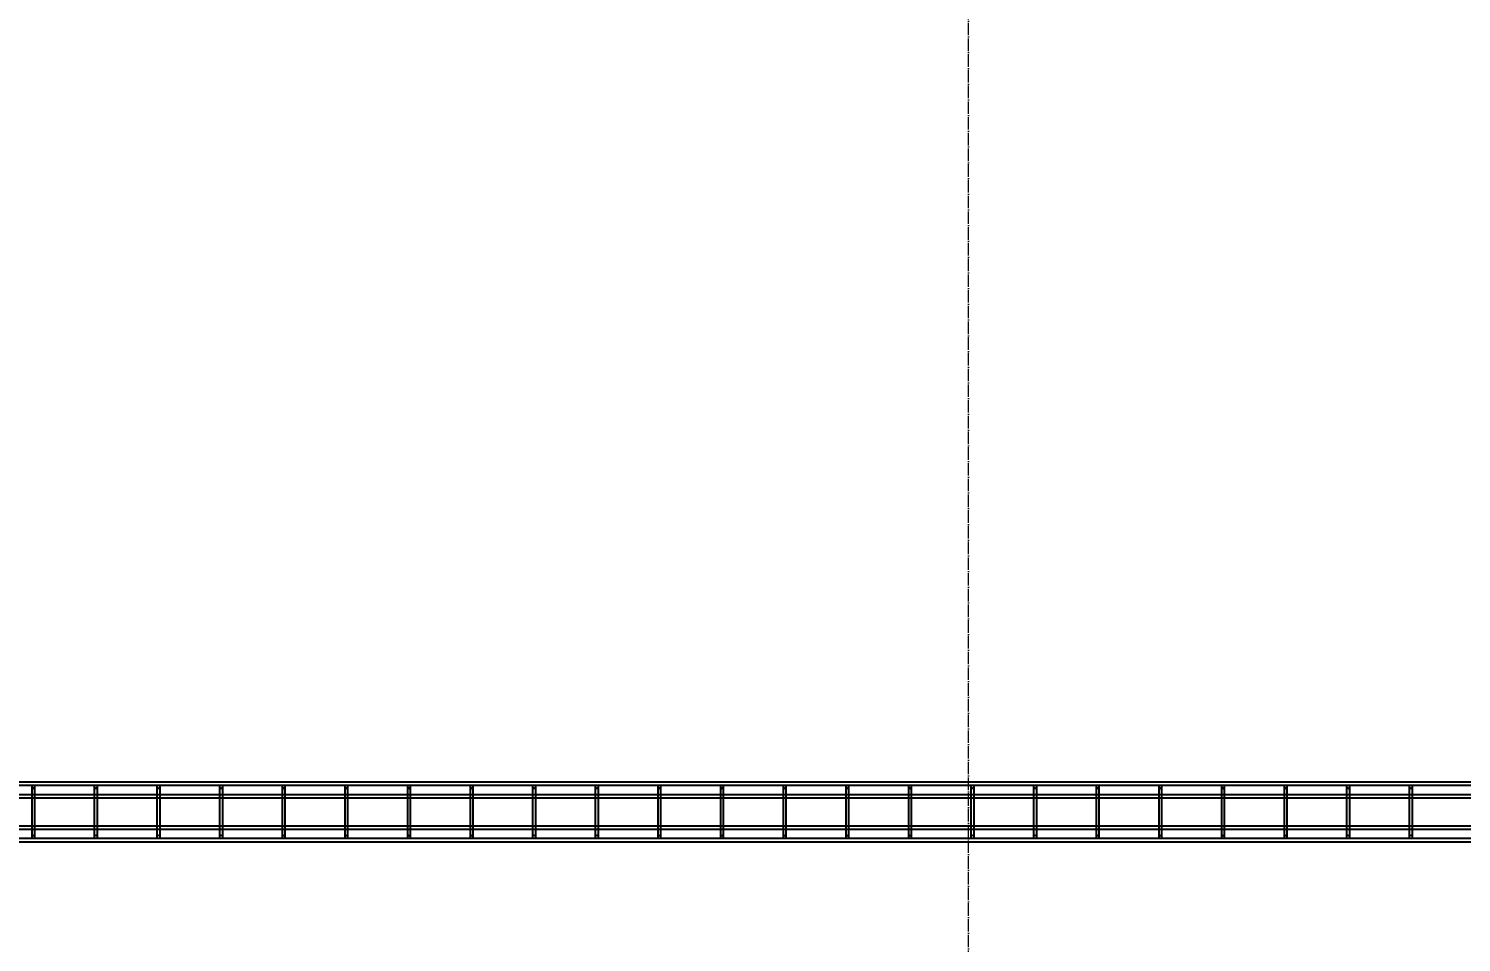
# Model space of a CAD drawing. Header units: millimetres. Extents: x 0 to 351840, y -132678 to 32417.
# Drawn here: x 312975 to 315263, y -110629 to -109171 of the extents above; entities that cross this region are included whole.
import ezdxf
from ezdxf import colors
from ezdxf.entities.mleader import LeaderData, LeaderLine
from ezdxf.math import Vec2, Vec3

# ---------------------------------------------------------------- set-up
doc = ezdxf.new("R2010")
doc.units = ezdxf.units.MM
doc.linetypes.add('BI_линия_сетки', pattern=[25, 20, -2.5, 0, -2.5])
doc.layers.add('E-CABL-TRAY-IDEN', color=7, linetype='Continuous', lineweight=9)
doc.layers.add('Оси', color=7, linetype='Continuous', lineweight=9)
doc.styles.add('новый', font='Шрифт GOST2304A.ttf', dxfattribs={"width": 0.8, "height": 250})

# ---------------------------------------------------------------- blocks, each defined once
blk = doc.blocks.new('*U52')
at = {"color": 0, "linetype": 'ByBlock', "lineweight": -2}
for p, q in [((24340.8, 47.5), (187, 47.5)), ((287.3, 42.5), (24340.8, 42.5)), ((24340.8, 27.5), (292.3, 27.5)), ((6687.3, 42.5), (6687.3, 41.5)), ((6687.3, 41.5), (6687.3, 40)), ((6687.3, 40), (6687.3, 37.5)), ((6687.3, 37.5), (6687.3, -37.5)), ((6692.3, 41.5), (6692.3, 42.5)), ((6692.3, 40), (6692.3, 41.5)), ((6692.3, 37.5), (6692.3, 40)), ((6692.3, -37.5), (6692.3, 37.5)), ((6787.3, 42.5), (6787.3, 41.5)), ((6787.3, 41.5), (6787.3, 40)), ((6787.3, 40), (6787.3, 37.5)), ((6787.3, 37.5), (6787.3, -37.5)), ((6792.3, 41.5), (6792.3, 42.5)), ((6792.3, 40), (6792.3, 41.5)), ((6792.3, 37.5), (6792.3, 40)), ((6792.3, -37.5), (6792.3, 37.5)), ((6887.3, 42.5), (6887.3, 41.5)), ((6887.3, 41.5), (6887.3, 40)), ((6887.3, 40), (6887.3, 37.5)), ((6887.3, 37.5), (6887.3, -37.5)), ((6892.3, 41.5), (6892.3, 42.5)), ((6892.3, 40), (6892.3, 41.5)), ((6892.3, 37.5), (6892.3, 40)), ((6892.3, -37.5), (6892.3, 37.5)), ((6987.3, 42.5), (6987.3, 41.5)), ((6987.3, 41.5), (6987.3, 40)), ((6987.3, 40), (6987.3, 37.5)), ((6987.3, 37.5), (6987.3, -37.5)), ((6992.3, 41.5), (6992.3, 42.5)), ((6992.3, 40), (6992.3, 41.5)), ((6992.3, 37.5), (6992.3, 40)), ((6992.3, -37.5), (6992.3, 37.5)), ((7087.3, 42.5), (7087.3, 41.5)), ((7087.3, 41.5), (7087.3, 40)), ((7087.3, 40), (7087.3, 37.5)), ((7087.3, 37.5), (7087.3, -37.5)), ((7092.3, 41.5), (7092.3, 42.5)), ((7092.3, 40), (7092.3, 41.5)), ((7092.3, 37.5), (7092.3, 40)), ((7092.3, -37.5), (7092.3, 37.5)), ((7187.3, 42.5), (7187.3, 41.5)), ((7187.3, 41.5), (7187.3, 40)), ((7187.3, 40), (7187.3, 37.5)), ((7187.3, 37.5), (7187.3, -37.5)), ((7192.3, 41.5), (7192.3, 42.5)), ((7192.3, 40), (7192.3, 41.5)), ((7192.3, 37.5), (7192.3, 40)), ((7192.3, -37.5), (7192.3, 37.5)), ((7287.3, 42.5), (7287.3, 41.5)), ((7287.3, 41.5), (7287.3, 40)), ((7287.3, 40), (7287.3, 37.5)), ((7287.3, 37.5), (7287.3, -37.5)), ((7292.3, 41.5), (7292.3, 42.5)), ((7292.3, 40), (7292.3, 41.5)), ((7292.3, 37.5), (7292.3, 40)), ((7292.3, -37.5), (7292.3, 37.5)), ((7387.3, 42.5), (7387.3, 41.5)), ((7387.3, 41.5), (7387.3, 40)), ((7387.3, 40), (7387.3, 37.5)), ((7387.3, 37.5), (7387.3, -37.5)), ((7392.3, 41.5), (7392.3, 42.5)), ((7392.3, 40), (7392.3, 41.5)), ((7392.3, 37.5), (7392.3, 40)), ((7392.3, -37.5), (7392.3, 37.5)), ((7487.3, 42.5), (7487.3, 41.5)), ((7487.3, 41.5), (7487.3, 40)), ((7487.3, 40), (7487.3, 37.5)), ((7487.3, 37.5), (7487.3, -37.5)), ((7492.3, 41.5), (7492.3, 42.5)), ((7492.3, 40), (7492.3, 41.5)), ((7492.3, 37.5), (7492.3, 40)), ((7492.3, -37.5), (7492.3, 37.5)), ((7587.3, 42.5), (7587.3, 41.5)), ((7587.3, 41.5), (7587.3, 40)), ((7587.3, 40), (7587.3, 37.5)), ((7587.3, 37.5), (7587.3, -37.5)), ((7592.3, 41.5), (7592.3, 42.5)), ((7592.3, 40), (7592.3, 41.5)), ((7592.3, 37.5), (7592.3, 40)), ((7592.3, -37.5), (7592.3, 37.5)), ((7687.3, 42.5), (7687.3, 41.5)), ((7687.3, 41.5), (7687.3, 40)), ((7687.3, 40), (7687.3, 37.5)), ((7687.3, 37.5), (7687.3, -37.5)), ((7692.3, 41.5), (7692.3, 42.5)), ((7692.3, 40), (7692.3, 41.5)), ((7692.3, 37.5), (7692.3, 40)), ((7692.3, -37.5), (7692.3, 37.5)), ((7787.3, 42.5), (7787.3, 41.5)), ((7787.3, 41.5), (7787.3, 40)), ((7787.3, 40), (7787.3, 37.5)), ((7787.3, 37.5), (7787.3, -37.5)), ((7792.3, 41.5), (7792.3, 42.5)), ((7792.3, 40), (7792.3, 41.5)), ((7792.3, 37.5), (7792.3, 40)), ((7792.3, -37.5), (7792.3, 37.5)), ((7887.3, 42.5), (7887.3, 41.5)), ((7887.3, 41.5), (7887.3, 40)), ((7887.3, 40), (7887.3, 37.5)), ((7887.3, 37.5), (7887.3, -37.5)), ((7892.3, 41.5), (7892.3, 42.5)), ((7892.3, 40), (7892.3, 41.5)), ((7892.3, 37.5), (7892.3, 40)), ((7892.3, -37.5), (7892.3, 37.5)), ((7987.3, 42.5), (7987.3, 41.5)), ((7987.3, 41.5), (7987.3, 40)), ((7987.3, 40), (7987.3, 37.5)), ((7987.3, 37.5), (7987.3, -37.5)), ((7992.3, 41.5), (7992.3, 42.5)), ((7992.3, 40), (7992.3, 41.5)), ((7992.3, 37.5), (7992.3, 40)), ((7992.3, -37.5), (7992.3, 37.5)), ((8087.3, 42.5), (8087.3, 41.5)), ((8087.3, 41.5), (8087.3, 40)), ((8087.3, 40), (8087.3, 37.5)), ((8087.3, 37.5), (8087.3, -37.5)), ((8092.3, 41.5), (8092.3, 42.5)), ((8092.3, 40), (8092.3, 41.5)), ((8092.3, 37.5), (8092.3, 40)), ((8092.3, -37.5), (8092.3, 37.5)), ((8187.3, 42.5), (8187.3, 41.5)), ((8187.3, 41.5), (8187.3, 40)), ((8187.3, 40), (8187.3, 37.5)), ((8187.3, 37.5), (8187.3, -37.5)), ((8192.3, 41.5), (8192.3, 42.5)), ((8192.3, 40), (8192.3, 41.5)), ((8192.3, 37.5), (8192.3, 40)), ((8192.3, -37.5), (8192.3, 37.5)), ((8287.3, 42.5), (8287.3, 41.5)), ((8287.3, 41.5), (8287.3, 40)), ((8287.3, 40), (8287.3, 37.5)), ((8287.3, 37.5), (8287.3, -37.5)), ((8292.3, 41.5), (8292.3, 42.5)), ((8292.3, 40), (8292.3, 41.5)), ((8292.3, 37.5), (8292.3, 40)), ((8292.3, -37.5), (8292.3, 37.5)), ((8387.3, 42.5), (8387.3, 41.5)), ((8387.3, 41.5), (8387.3, 40)), ((8387.3, 40), (8387.3, 37.5)), ((8387.3, 37.5), (8387.3, -37.5)), ((8392.3, 41.5), (8392.3, 42.5)), ((8392.3, 40), (8392.3, 41.5)), ((8392.3, 37.5), (8392.3, 40)), ((8392.3, -37.5), (8392.3, 37.5)), ((8487.3, 42.5), (8487.3, 41.5)), ((8487.3, 41.5), (8487.3, 40)), ((8487.3, 40), (8487.3, 37.5)), ((8487.3, 37.5), (8487.3, -37.5)), ((8492.3, 41.5), (8492.3, 42.5)), ((8492.3, 40), (8492.3, 41.5)), ((8492.3, 37.5), (8492.3, 40)), ((8492.3, -37.5), (8492.3, 37.5)), ((8587.3, 42.5), (8587.3, 41.5)), ((8587.3, 41.5), (8587.3, 40)), ((8587.3, 40), (8587.3, 37.5)), ((8587.3, 37.5), (8587.3, -37.5)), ((8592.3, 41.5), (8592.3, 42.5)), ((8592.3, 40), (8592.3, 41.5)), ((8592.3, 37.5), (8592.3, 40)), ((8592.3, -37.5), (8592.3, 37.5)), ((8687.3, 42.5), (8687.3, 41.5)), ((8687.3, 41.5), (8687.3, 40)), ((8687.3, 40), (8687.3, 37.5)), ((8687.3, 37.5), (8687.3, -37.5)), ((8692.3, 41.5), (8692.3, 42.5)), ((8692.3, 40), (8692.3, 41.5)), ((8692.3, 37.5), (8692.3, 40)), ((8692.3, -37.5), (8692.3, 37.5)), ((8787.3, 42.5), (8787.3, 41.5)), ((8787.3, 41.5), (8787.3, 40)), ((8787.3, 40), (8787.3, 37.5)), ((8787.3, 37.5), (8787.3, -37.5)), ((8792.3, 41.5), (8792.3, 42.5)), ((8792.3, 40), (8792.3, 41.5)), ((8792.3, 37.5), (8792.3, 40)), ((8792.3, -37.5), (8792.3, 37.5)), ((8887.3, 42.5), (8887.3, 41.5)), ((8887.3, 41.5), (8887.3, 40)), ((8887.3, 40), (8887.3, 37.5)), ((8887.3, 37.5), (8887.3, -37.5)), ((8892.3, 41.5), (8892.3, 42.5)), ((8892.3, 40), (8892.3, 41.5)), ((8892.3, 37.5), (8892.3, 40)), ((8892.3, -37.5), (8892.3, 37.5)), ((292.3, 22.5), (24340.8, 22.5)), ((24340.8, -22.5), (292.3, -22.5)), ((24340.8, -42.5), (287.3, -42.5)), ((292.3, -27.5), (24340.8, -27.5)), ((6687.3, -37.5), (6687.3, -40)), ((6687.3, -40), (6687.3, -41.5)), ((6687.3, -41.5), (6687.3, -42.5)), ((6692.3, -40), (6692.3, -37.5)), ((6692.3, -41.5), (6692.3, -40)), ((6692.3, -42.5), (6692.3, -41.5)), ((6787.3, -37.5), (6787.3, -40)), ((6787.3, -40), (6787.3, -41.5)), ((6787.3, -41.5), (6787.3, -42.5)), ((6792.3, -40), (6792.3, -37.5)), ((6792.3, -41.5), (6792.3, -40)), ((6792.3, -42.5), (6792.3, -41.5)), ((6887.3, -37.5), (6887.3, -40)), ((6887.3, -40), (6887.3, -41.5)), ((6887.3, -41.5), (6887.3, -42.5)), ((6892.3, -40), (6892.3, -37.5)), ((6892.3, -41.5), (6892.3, -40)), ((6892.3, -42.5), (6892.3, -41.5)), ((6987.3, -37.5), (6987.3, -40)), ((6987.3, -40), (6987.3, -41.5)), ((6987.3, -41.5), (6987.3, -42.5)), ((6992.3, -40), (6992.3, -37.5)), ((6992.3, -41.5), (6992.3, -40)), ((6992.3, -42.5), (6992.3, -41.5)), ((7087.3, -37.5), (7087.3, -40)), ((7087.3, -40), (7087.3, -41.5)), ((7087.3, -41.5), (7087.3, -42.5)), ((7092.3, -40), (7092.3, -37.5)), ((7092.3, -41.5), (7092.3, -40)), ((7092.3, -42.5), (7092.3, -41.5)), ((7187.3, -37.5), (7187.3, -40)), ((7187.3, -40), (7187.3, -41.5)), ((7187.3, -41.5), (7187.3, -42.5)), ((7192.3, -40), (7192.3, -37.5)), ((7192.3, -41.5), (7192.3, -40)), ((7192.3, -42.5), (7192.3, -41.5)), ((7287.3, -37.5), (7287.3, -40)), ((7287.3, -40), (7287.3, -41.5)), ((7287.3, -41.5), (7287.3, -42.5)), ((7292.3, -40), (7292.3, -37.5)), ((7292.3, -41.5), (7292.3, -40)), ((7292.3, -42.5), (7292.3, -41.5)), ((7387.3, -37.5), (7387.3, -40)), ((7387.3, -40), (7387.3, -41.5)), ((7387.3, -41.5), (7387.3, -42.5)), ((7392.3, -40), (7392.3, -37.5)), ((7392.3, -41.5), (7392.3, -40)), ((7392.3, -42.5), (7392.3, -41.5)), ((7487.3, -37.5), (7487.3, -40)), ((7487.3, -40), (7487.3, -41.5)), ((7487.3, -41.5), (7487.3, -42.5)), ((7492.3, -40), (7492.3, -37.5)), ((7492.3, -41.5), (7492.3, -40)), ((7492.3, -42.5), (7492.3, -41.5)), ((7587.3, -37.5), (7587.3, -40)), ((7587.3, -40), (7587.3, -41.5)), ((7587.3, -41.5), (7587.3, -42.5)), ((7592.3, -40), (7592.3, -37.5)), ((7592.3, -41.5), (7592.3, -40)), ((7592.3, -42.5), (7592.3, -41.5)), ((7687.3, -37.5), (7687.3, -40)), ((7687.3, -40), (7687.3, -41.5)), ((7687.3, -41.5), (7687.3, -42.5)), ((7692.3, -40), (7692.3, -37.5)), ((7692.3, -41.5), (7692.3, -40)), ((7692.3, -42.5), (7692.3, -41.5)), ((7787.3, -37.5), (7787.3, -40)), ((7787.3, -40), (7787.3, -41.5)), ((7787.3, -41.5), (7787.3, -42.5)), ((7792.3, -40), (7792.3, -37.5)), ((7792.3, -41.5), (7792.3, -40)), ((7792.3, -42.5), (7792.3, -41.5)), ((7887.3, -37.5), (7887.3, -40)), ((7887.3, -40), (7887.3, -41.5)), ((7887.3, -41.5), (7887.3, -42.5)), ((7892.3, -40), (7892.3, -37.5)), ((7892.3, -41.5), (7892.3, -40)), ((7892.3, -42.5), (7892.3, -41.5)), ((7987.3, -37.5), (7987.3, -40)), ((7987.3, -40), (7987.3, -41.5)), ((7987.3, -41.5), (7987.3, -42.5)), ((7992.3, -40), (7992.3, -37.5)), ((7992.3, -41.5), (7992.3, -40)), ((7992.3, -42.5), (7992.3, -41.5)), ((8087.3, -37.5), (8087.3, -40)), ((8087.3, -40), (8087.3, -41.5)), ((8087.3, -41.5), (8087.3, -42.5)), ((8092.3, -40), (8092.3, -37.5)), ((8092.3, -41.5), (8092.3, -40)), ((8092.3, -42.5), (8092.3, -41.5)), ((8187.3, -37.5), (8187.3, -40)), ((8187.3, -40), (8187.3, -41.5)), ((8187.3, -41.5), (8187.3, -42.5)), ((8192.3, -40), (8192.3, -37.5)), ((8192.3, -41.5), (8192.3, -40)), ((8192.3, -42.5), (8192.3, -41.5)), ((8287.3, -37.5), (8287.3, -40)), ((8287.3, -40), (8287.3, -41.5)), ((8287.3, -41.5), (8287.3, -42.5)), ((8292.3, -40), (8292.3, -37.5)), ((8292.3, -41.5), (8292.3, -40)), ((8292.3, -42.5), (8292.3, -41.5)), ((8387.3, -37.5), (8387.3, -40)), ((8387.3, -40), (8387.3, -41.5)), ((8387.3, -41.5), (8387.3, -42.5)), ((8392.3, -40), (8392.3, -37.5)), ((8392.3, -41.5), (8392.3, -40)), ((8392.3, -42.5), (8392.3, -41.5)), ((8487.3, -37.5), (8487.3, -40)), ((8487.3, -40), (8487.3, -41.5)), ((8487.3, -41.5), (8487.3, -42.5)), ((8492.3, -40), (8492.3, -37.5)), ((8492.3, -41.5), (8492.3, -40)), ((8492.3, -42.5), (8492.3, -41.5)), ((8587.3, -37.5), (8587.3, -40)), ((8587.3, -40), (8587.3, -41.5)), ((8587.3, -41.5), (8587.3, -42.5)), ((8592.3, -40), (8592.3, -37.5)), ((8592.3, -41.5), (8592.3, -40)), ((8592.3, -42.5), (8592.3, -41.5)), ((8687.3, -37.5), (8687.3, -40)), ((8687.3, -40), (8687.3, -41.5)), ((8687.3, -41.5), (8687.3, -42.5)), ((8692.3, -40), (8692.3, -37.5)), ((8692.3, -41.5), (8692.3, -40)), ((8692.3, -42.5), (8692.3, -41.5)), ((8787.3, -37.5), (8787.3, -40)), ((8787.3, -40), (8787.3, -41.5)), ((8787.3, -41.5), (8787.3, -42.5)), ((8792.3, -40), (8792.3, -37.5)), ((8792.3, -41.5), (8792.3, -40)), ((8792.3, -42.5), (8792.3, -41.5)), ((8887.3, -37.5), (8887.3, -40)), ((8887.3, -40), (8887.3, -41.5)), ((8887.3, -41.5), (8887.3, -42.5)), ((8892.3, -40), (8892.3, -37.5)), ((8892.3, -41.5), (8892.3, -40)), ((8892.3, -42.5), (8892.3, -41.5)), ((187, -47.5), (24340.8, -47.5))]:
    blk.add_line(p, q, dxfattribs=at)
for centre, start, end in [((6689.8, 40), 180, 0), ((6789.8, 40), 180, 0), ((6889.8, 40), 180, 0), ((6989.8, 40), 180, 0), ((7089.8, 40), 180, 0), ((7189.8, 40), 180, 0), ((7289.8, 40), 180, 0), ((7389.8, 40), 180, 0), ((7489.8, 40), 180, 0), ((7589.8, 40), 180, 0), ((7689.8, 40), 180, 0), ((7789.8, 40), 180, 0), ((7889.8, 40), 180, 0), ((7989.8, 40), 180, 0), ((8089.8, 40), 180, 0), ((8189.8, 40), 180, 0), ((8289.8, 40), 180, 0), ((8389.8, 40), 180, 0), ((8489.8, 40), 180, 0), ((8589.8, 40), 180, 0), ((8689.8, 40), 180, 0), ((8789.8, 40), 180, 0), ((8889.8, 40), 180, 0), ((6689.8, -40), 0, 180), ((6789.8, -40), 0, 180), ((6889.8, -40), 0, 180), ((6989.8, -40), 0, 180), ((7089.8, -40), 0, 180), ((7189.8, -40), 0, 180), ((7289.8, -40), 0, 180), ((7389.8, -40), 0, 180), ((7489.8, -40), 0, 180), ((7589.8, -40), 0, 180), ((7689.8, -40), 0, 180), ((7789.8, -40), 0, 180), ((7889.8, -40), 0, 180), ((7989.8, -40), 0, 180), ((8089.8, -40), 0, 180), ((8189.8, -40), 0, 180), ((8289.8, -40), 0, 180), ((8389.8, -40), 0, 180), ((8489.8, -40), 0, 180), ((8589.8, -40), 0, 180), ((8689.8, -40), 0, 180), ((8789.8, -40), 0, 180), ((8889.8, -40), 0, 180)]:
    blk.add_arc(centre, 2.5, start, end, dxfattribs=at)
blk = doc.blocks.new('_DotSmall')
at = {"color": 0, "linetype": 'ByBlock', "const_width": 0.5}
blk.add_lwpolyline([(-0.0625, 0, 1), (0.0625, 0, 1)], format="xyb", close=True, dxfattribs=at)
blk = doc.blocks.new('A$C6dd5c291')
at = {"layer": 'Оси', "color": 9, "linetype": 'BI_линия_сетки'}
blk.add_line((15900, -3558.5), (15900, 30190.3), dxfattribs=at)

msp = doc.modelspace()

# ---------------------------------------------------------------- block references
msp.add_blockref('A$C6dd5c291', (298576.4, -116365.9))
at = {"color": 1}
msp.add_blockref('*U52', (306292.8, -110421.3), dxfattribs=at)

# ---------------------------------------------------------------- leaders
at = {"layer": 'E-CABL-TRAY-IDEN', "color": 0}
ml = msp.add_multileader_mtext('Standard', dxfattribs=at)
ml.set_content('{\\C0;Проволочный кабельный лоток 100х50(h)\\Pна отм. +3,100}', color=1, style='новый')
ml.set_leader_properties()
ml.set_arrow_properties(name='DOTSMALL')
ml.build(insert=Vec2(0, 0))
ml.multileader.update_dxf_attribs({"text_left_attachment_type": 6, "text_right_attachment_type": 6, "dogleg_length": 107.1, "arrow_head_size": 300})
ctx = ml.context
ctx.base_point, ctx.char_height, ctx.arrow_head_size, ctx.landing_gap_size, ctx.plane_origin, ctx.plane_x_axis, ctx.plane_y_axis = Vec3(308839.7, -113473), 300, 300, 10, Vec3(275218.3, -93779), Vec3(1, -0.000677), Vec3(0.000677, 1)
ctx.left_attachment, ctx.right_attachment, ctx.text_align_type = 6, 6, 1
notes = []
notes.append((ctx, [(1, (1, 1, 0), (308732.6, -113473), (1, -0.000677), 107.1, [(1, [(306964, -110468.8)], 0, [])])]))
ctx.mtext.insert, ctx.mtext.text_direction, ctx.mtext.rotation, ctx.mtext.width, ctx.mtext.defined_height, ctx.mtext.alignment, ctx.mtext.line_spacing_factor, ctx.mtext.line_spacing_style, ctx.mtext.flow_direction = Vec3(311924.7, -113115.1), Vec3(1, -0.000677), 6.282508, 6166.303, 388.8, 2, 0.96, 2, 5
for ctx, leaders in notes:
    for number, flags, end, landing, length, lines in leaders:
        leader = LeaderData()
        leader.index, (leader.has_last_leader_line, leader.has_dogleg_vector, leader.attachment_direction) = number, flags
        leader.last_leader_point, leader.dogleg_vector, leader.dogleg_length = Vec3(end), Vec3(landing), length
        for number, points, colour, breaks in lines:
            line = LeaderLine()
            line.index, line.vertices, line.color, line.breaks = number, Vec3.list(points), colors.encode_raw_color(colour), breaks
            leader.lines.append(line)
        ctx.leaders.append(leader)

doc.saveas('drawing.dxf')
